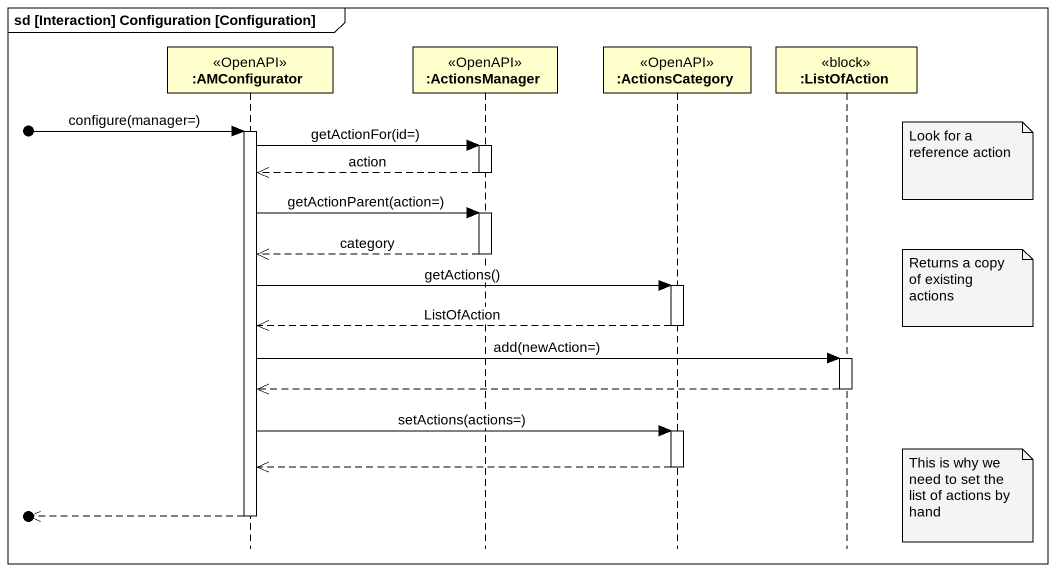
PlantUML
@startuml
mainframe sd [Interaction] Configuration [Configuration]
hide footbox
participant ":AMConfigurator" as AMConfigurator <<OpenAPI>>
participant ":ActionsManager" as ActionsManager <<OpenAPI>>
participant ":ActionsCategory" as ActionsCategory <<OpenAPI>>
participant ":ListOfAction" as ListOfAction <<block>>

[o-> AMConfigurator : configure(manager=)
activate AMConfigurator
AMConfigurator -> ActionsManager : getActionFor(id=)
activate ActionsManager
note right of ListOfAction : Look for a reference action
ActionsManager -->> AMConfigurator : action
deactivate ActionsManager
AMConfigurator -> ActionsManager : getActionParent(action=)
activate ActionsManager
ActionsManager -->> AMConfigurator : category
deactivate ActionsManager
AMConfigurator -> ActionsCategory : getActions()
activate ActionsCategory
note right of ListOfAction : Returns a copy of existing actions
ActionsCategory -->> AMConfigurator : ListOfAction
deactivate ActionsCategory
AMConfigurator -> ListOfAction : add(newAction=)
activate ListOfAction
ListOfAction -->> AMConfigurator
deactivate ListOfAction
AMConfigurator -> ActionsCategory : setActions(actions=)
activate ActionsCategory
ActionsCategory -->> AMConfigurator
deactivate ActionsCategory
note right of ListOfAction : This is why we need to set the list of actions by hand
[o<<-- AMConfigurator
deactivate AMConfigurator
@enduml
